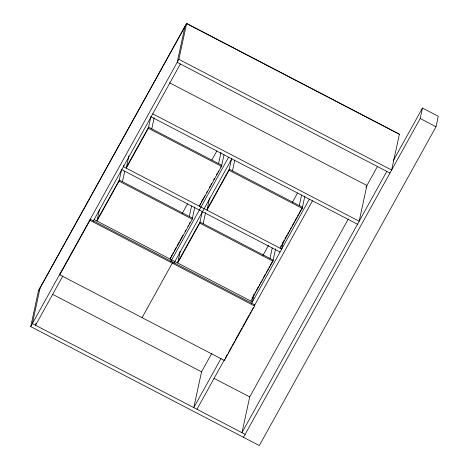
<?xml version="1.0" encoding="UTF-8"?>
<svg xmlns="http://www.w3.org/2000/svg" width="469" height="469" viewBox="0 0 469 469"><rect width="100%" height="100%" fill="white"/><g stroke="black" fill="none" stroke-linecap="round" stroke-linejoin="round"><path stroke-width="0.7" d="M393.362 160.545L422.458 108.052L438.286 116.289L436.018 126.753L259.31 445.55L30.714 326.612L38.481 290.721L186.633 23.45L399.395 134.152L391.633 170.048L178.865 59.34L186.633 23.45M40.111 287.849L32.373 323.622L245.14 434.323M36.002 323.123L35.538 325.269L62.875 275.954M59.78 274.834L90.001 220.319L90.236 219.24L254.819 304.873L254.585 305.952L224.37 360.468L59.78 274.834L60.014 273.755M99.451 209.467L96.948 221.022L119.062 181.128L121.559 169.573M123.746 165.27L123.435 166.7L281.693 249.045L283.241 241.887M122.462 181.696L124.725 171.22M128.899 155.913L126.249 168.166L148.362 128.272L150.86 116.722M151.757 128.846L154.178 117.666M184.944 26.563L177.206 62.336L389.974 173.038M172.528 262.054L172.293 263.132L142.072 317.654M180.16 251.46L177.663 263.015L199.771 223.121L202.274 211.572M189.277 216.467L191.545 205.991M172.088 254.837L170.1 259.081L192.214 219.187L194.864 206.935M203.171 223.695L205.586 212.516M209.608 197.906L206.958 210.159L229.071 170.27L231.569 158.715M218.577 163.611L220.993 152.437M200.685 203.247L199.395 206.225L221.509 166.331L224.006 154.782M232.466 170.839L234.734 160.363M224.37 360.468L224.598 359.395L196.962 409.255M254.092 294.028L252.392 301.895L94.134 219.556M269.992 258.46L272.255 247.984M250.809 301.075L272.923 261.186L275.573 248.933M299.286 205.604L301.555 195.127M280.11 248.218L302.218 208.33L304.868 196.077M243.481 437.313L420.195 118.522L422.458 108.052M38.452 290.839L186.603 23.567L399.371 134.275M30.714 326.612L178.865 59.34M93.143 221.35L180.372 63.983M97.183 219.943L119.296 180.055L192.442 218.114M126.483 167.087L148.591 127.199L221.743 165.258M182.236 213.418L187.5 203.921M211.882 159.929L216.795 151.065M172.791 253.571L173.489 252.304M174.192 251.038L176.297 247.239M177.001 245.973L179.105 242.174M179.809 240.908L182.969 235.209M185.073 231.41L185.777 230.144M187.881 226.345L188.585 225.079M189.283 223.813L189.986 222.546M201.383 201.981L204.894 195.649M206.647 192.483L207.351 191.217M209.455 187.418L210.159 186.152M210.862 184.886L211.566 183.619M213.671 179.82L214.374 178.554M216.479 174.755L217.182 173.489M217.88 172.223L218.583 170.956M220.688 167.157L221.391 165.891M170.775 261.544L228.62 157.185M173.94 263.185L231.786 158.833M177.892 261.937L200.005 222.048L273.157 260.107L270.349 265.173M207.192 209.08L229.306 169.192L302.452 207.251L301.749 208.517M262.945 255.412L268.561 245.281M292.24 202.555L297.504 193.058M211.812 353.292L201.535 371.835L193.797 407.608L221.087 358.38M252.093 298.096L252.797 296.83M253.5 295.564L254.204 294.298M254.902 293.031L255.605 291.765M256.309 290.499L258.413 286.7M259.117 285.433L259.82 284.167M260.518 282.901L261.221 281.635M261.925 280.368L262.622 279.102M263.326 277.836L265.431 274.037M266.134 272.77L266.838 271.504M267.541 270.238L268.239 268.972M268.942 267.705L269.646 266.439M280.691 246.506L281.394 245.24M282.098 243.974L282.795 242.708M283.499 241.441L284.202 240.175M284.906 238.909L287.01 235.11M287.714 233.843L288.412 232.577M289.115 231.311L289.819 230.044M290.522 228.778L291.22 227.512M291.923 226.246L294.028 222.447M294.731 221.18L296.836 217.382M297.539 216.115L298.243 214.849M298.941 213.583L301.051 209.784M251.566 303.396L309.329 199.178M225.302 358.123L227.442 354.271M228.116 353.051L228.854 351.715M229.523 350.519L231.692 346.597M232.401 345.319L234.529 341.485M235.239 340.207L237.361 336.367M237.601 335.939L239.712 332.134M239.841 331.894L241.969 328.06M242.678 326.776L243.927 324.525M244.097 324.22L246.741 319.453M246.929 319.108L249.057 315.268M249.766 313.99L250.956 311.85M251.66 310.578L252.363 309.311M252.603 308.878L253.313 307.6M254.374 305.682L312.495 200.826M348.397 218.871L249.713 396.903L241.975 432.676L386.808 171.39M365.914 187.278L377.51 166.36M420.195 118.522L436.018 126.753M169.561 82.802L366.905 185.484L359.172 221.257L152.736 113.844M151.077 116.84L357.513 224.246M148.362 128.272L221.509 166.331M229.071 170.27L302.218 208.33M121.776 169.69L280.034 252.035M119.062 181.128L192.214 219.187M199.771 223.121L272.923 261.186M90.001 220.319L254.585 305.952M52.44 294.262L201.635 371.888M213.958 378.301L249.637 396.862"/></g></svg>
